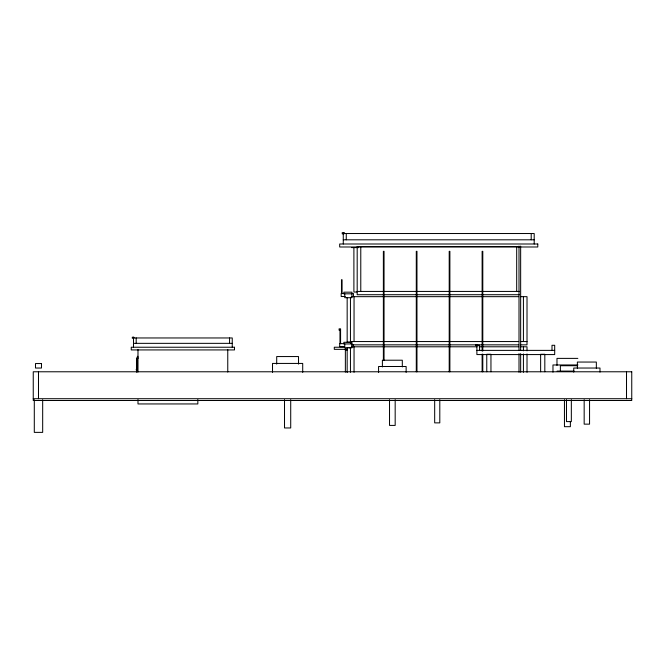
<?xml version="1.0" encoding="UTF-8"?>
<svg xmlns="http://www.w3.org/2000/svg" width="665" height="665" viewBox="0 0 665 665"><rect width="100%" height="100%" fill="white"/><g stroke="black" fill="none" stroke-linecap="round" stroke-linejoin="round"><path stroke-width="1" d="M343.273 239.807L534.195 239.807M358.086 246.54L519.382 246.54M355.767 247.438L356.964 247.438M351.502 247.588L358.684 247.588M357.188 291.428L519.382 291.428M356.947 292.026L353.896 292.026L353.896 247.43M344.246 293.523L341.178 293.523L341.178 296.515L345.268 296.515M351.403 293.523L353.447 293.523L353.447 296.515L351.403 296.515M351.951 293.822L343.872 293.822L343.872 292.176L351.951 292.176L351.951 297.712L344.769 297.712L344.769 293.822M519.24 294.72L357.188 294.72L357.188 246.54M351.353 296.665L518.7 296.665M520.778 296.665L527.013 296.665L527.013 344.844L520.778 344.844M340.58 329.882L339.981 329.882L339.981 343.647M340.58 330.181L339.084 330.181L339.084 328.834L340.58 328.834L340.58 343.647M350.455 341.552L518.7 341.552M520.778 341.552L527.013 341.552M351.236 342.151L347.163 342.151L347.163 297.554M133.499 343.348L232.251 343.348M344.595 343.647L339.682 343.647L339.682 346.64L344.595 346.64M351.951 343.946L343.872 343.946L343.872 342.3L351.951 342.3L351.951 347.837L344.769 347.837L344.769 343.946M351.494 344.844L518.7 344.844M351.477 346.64L353.447 346.64L353.447 344.645M351.353 346.789L477.162 346.789M479.024 346.789L518.7 346.789M520.778 346.789L527.013 346.789L527.013 350.871M344.47 347.238L334.296 347.238L334.296 349.333L347.521 349.333M349.034 347.687L350.231 347.687M345.368 350.081L347.163 350.081M476.888 350.38L554.693 350.38M137.988 356.365L137.389 356.365L137.389 371.826M138.436 358.011L136.491 358.011L136.491 372.184M577.843 358.385L556.979 358.385L556.979 365.426M577.96 364.969L552.972 364.969L552.972 372.167M577.444 365.717L560.371 365.717L560.371 371.269M557.095 371.103L574.169 371.103M33.25 398.709L631.75 398.709M626.513 371.777L626.513 398.709M599.988 372.117L599.988 368.036L573.737 368.036L573.737 372.117M596.347 368.219L596.347 362.051L577.378 362.051L577.378 368.219M589.556 399.723L589.556 424.145L584.169 424.145L584.169 399.723M571.335 399.707L571.335 421.602L566.48 421.602L566.48 399.707M570.37 421.51L570.37 426.689L564.452 426.689L564.452 399.748M552 350.38L552 345.293L554.693 345.293L554.693 354.57L476.888 354.57L476.888 345.293L479.581 345.293L479.581 350.38M544.818 371.76L544.818 354.27L540.628 354.27L540.628 371.76M534.195 243.997L534.195 233.523L343.273 233.523L343.273 243.997M531.202 233.523L531.202 239.807M527.013 353.93L527.013 372.292M523.422 296.665L523.422 341.552M523.422 346.789L523.422 350.871M523.422 353.93L523.422 372.292M520.653 246.092L520.653 350.513M520.653 353.614L520.653 372.225M519.008 246.092L519.008 350.513M519.008 353.614L519.008 372.225M516.688 246.54L516.688 291.428M490.953 371.76L490.953 354.27L486.763 354.27L486.763 371.76M482.798 351.02L482.798 251.328L482.125 251.328L482.125 351.02M482.798 354.137L482.798 371.785M482.125 354.137L482.125 371.785M449.881 371.785L449.881 251.328L449.207 251.328L449.207 371.785M439.798 399.715L439.798 422.874L434.677 422.874L434.677 399.715M416.963 371.785L416.963 251.328L416.29 251.328L416.29 371.785M406.132 372.392L406.132 366.498L378.568 366.498L378.568 372.392M402.308 366.939L402.308 360.214L382.392 360.214L382.392 366.939M395.176 399.74L395.176 425.417L389.524 425.417L389.524 399.74M384.046 360.363L384.046 251.328L383.373 251.328L383.373 360.363M360.779 246.54L360.779 291.428M354.046 296.665L354.046 341.552M354.046 346.789L354.046 372.292M350.455 297.687L350.455 343.198M350.455 347.812L350.455 372.292M347.163 347.679L347.163 372.566M346.266 233.523L346.266 239.807M345.368 348.285L345.368 372.142M342.076 293.523L342.076 279.757L341.478 279.757L341.478 293.523M302.708 372.367L302.708 363.431L272.517 363.431L272.517 372.367M298.519 364.121L298.519 356.556L276.707 356.556L276.707 364.121M290.713 399.715L290.713 427.961L284.512 427.961L284.512 399.715M232.251 347.238L232.251 337.961L133.499 337.961L133.499 347.238M229.558 337.961L229.558 343.348M227.763 349.607L227.763 372.018M197.838 399.582L197.838 403.946L137.988 403.946L137.988 399.582M137.988 349.607L137.988 372.018M136.192 337.961L136.192 343.348M42.676 399.732L42.676 432.375L34.297 432.375L34.297 399.732M38.487 371.777L38.487 398.709M344.021 232.625L342.226 232.625L342.226 233.822L344.021 233.822L344.021 232.625M537.786 243.997L339.682 243.997L339.682 246.989L537.786 246.989L537.786 243.997M133.798 337.213L132.302 337.213L132.302 338.261L133.798 338.261L133.798 337.213M477.187 344.545L475.691 344.545L475.691 345.592L477.187 345.592L477.187 344.545M234.496 347.238L131.254 347.238L131.254 349.931L234.496 349.931L234.496 347.238M41.479 363.547L35.494 363.547L35.494 368.036L41.479 368.036L41.479 363.547M137.165 369.308L136.267 369.308L136.267 369.981L137.165 369.981L137.165 369.308M631.75 371.777L33.25 371.777L33.25 400.505L631.75 400.505L631.75 371.777"/></g></svg>
